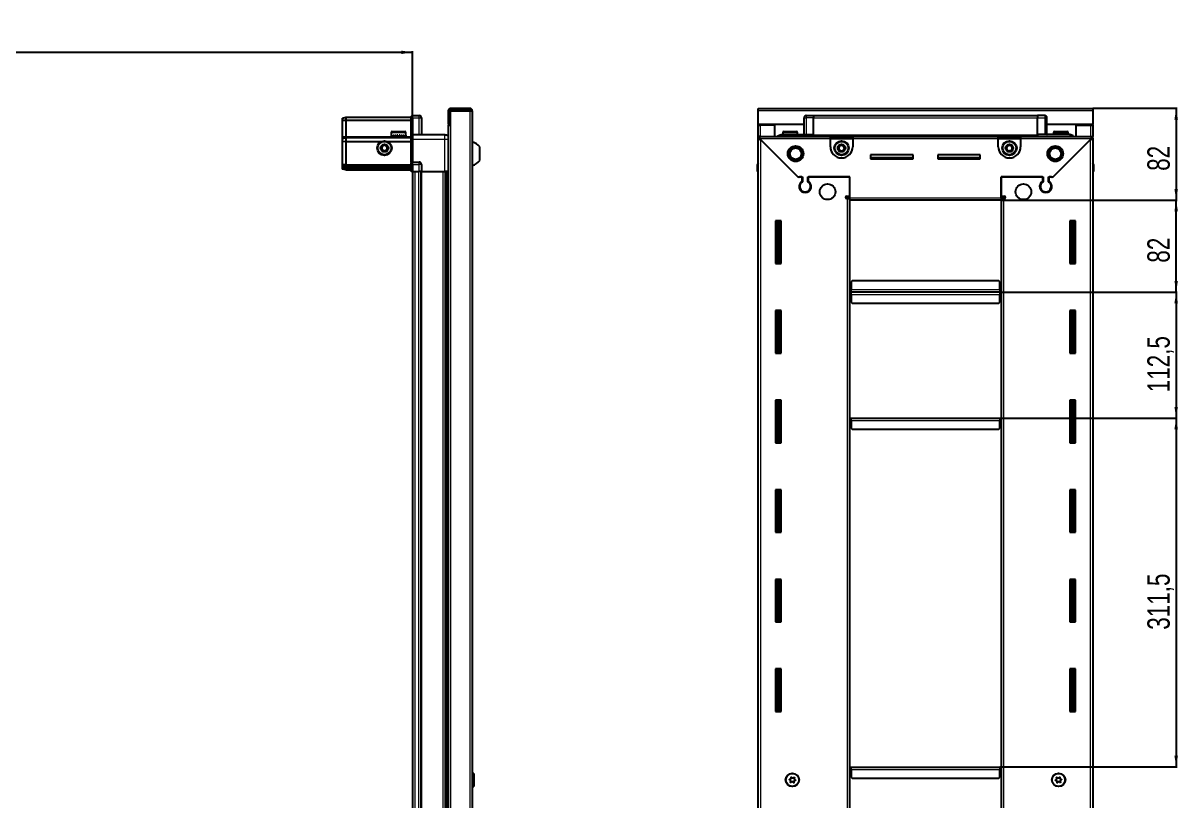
# Model space of a CAD drawing. Header units: millimetres. Extents: x 1770 to 4080, y -520 to 2074.
# Drawn here: x 3048 to 4080, y 1264 to 1958 of the extents above; entities that cross this region are included whole.
import ezdxf

# ---------------------------------------------------------------- set-up
doc = ezdxf.new("R2010")
doc.units = ezdxf.units.MM
doc.layers.add('FORMAT', color=7, linetype='Continuous')
doc.styles.add('SLDTEXTSTYLE0', font='TXT', dxfattribs={"width": 0.75})
doc.dimstyles.new('SLDDIMSTYLE0', dxfattribs={"dimtxt": 20, "dimasz": 10, "dimexe": 0, "dimexo": 0.0625, "dimgap": 5, "dimtad": 2, "dimdec": 1, "dimrnd": 1e-09, "dimzin": 12, "dimdsep": 46, "dimtxsty": 'SLDTEXTSTYLE0', "dimsah": 1, "dimcen": 0.09, "dimadec": 0, "dimazin": 3, "dimtfac": 1, "dimtofl": 0, "dimtmove": 0, "dimatfit": 3, "dimfxl": 0, "dimfrac": 2, "dimtolj": 1, "dimtzin": 12, "dimarcsym": 0})

# ---------------------------------------------------------------- blocks, each defined once
blk = doc.blocks.new('_D_5')
at = {"layer": 'FORMAT'}
for p, q in [((2495.9, 1825.6), (2495.9, 1933.1)), ((2495.9, 1932.1), (3395.9, 1932.1)), ((3395.9, 1825.6), (3395.9, 1933.1))]:
    blk.add_line(p, q, dxfattribs=at)
for points in [[(2495.9, 1932.1), (2505.9, 1930.6), (2505.9, 1933.6)], [(3395.9, 1932.1), (3385.9, 1933.6), (3385.9, 1930.6)]]:
    blk.add_solid(points, dxfattribs=at)
at = {"layer": 'FORMAT', "insert": (2923.8, 1957.9), "char_height": 20, "attachment_point": 1, "style": 'SLDTEXTSTYLE0'}
blk.add_mtext('900', dxfattribs=at)
blk = doc.blocks.new('_D_6')
at = {"layer": 'FORMAT'}
for p, q in [((4003.7, 1882.1), (4079.2, 1882.1)), ((4078.2, 1882.1), (4078.2, 1800.1)), ((3921.7, 1800.1), (4079.2, 1800.1))]:
    blk.add_line(p, q, dxfattribs=at)
for points in [[(4078.2, 1882.1), (4076.6, 1872.1), (4079.7, 1872.1)], [(4078.2, 1800.1), (4079.7, 1810.1), (4076.6, 1810.1)]]:
    blk.add_solid(points, dxfattribs=at)
at = {"layer": 'FORMAT', "insert": (4052.4, 1826.3), "char_height": 20, "attachment_point": 1, "rotation": 90, "style": 'SLDTEXTSTYLE0'}
blk.add_mtext('82', dxfattribs=at)
blk = doc.blocks.new('_D_7')
at = {"layer": 'FORMAT'}
for p, q in [((3921.7, 1800.1), (4079.2, 1800.1)), ((4078.2, 1718.1), (4078.2, 1800.1)), ((3920.7, 1718.1), (4079.2, 1718.1))]:
    blk.add_line(p, q, dxfattribs=at)
for points in [[(4078.2, 1800.1), (4076.6, 1790.1), (4079.7, 1790.1)], [(4078.2, 1718.1), (4079.7, 1728.1), (4076.6, 1728.1)]]:
    blk.add_solid(points, dxfattribs=at)
at = {"layer": 'FORMAT', "insert": (4052.4, 1744.3), "char_height": 20, "attachment_point": 1, "rotation": 90, "style": 'SLDTEXTSTYLE0'}
blk.add_mtext('82', dxfattribs=at)
blk = doc.blocks.new('_D_8')
at = {"layer": 'FORMAT'}
for p, q in [((3920.7, 1718.1), (4079.2, 1718.1)), ((4078.2, 1718.1), (4078.2, 1605.6)), ((3920.7, 1605.6), (4079.2, 1605.6))]:
    blk.add_line(p, q, dxfattribs=at)
for points in [[(4078.2, 1718.1), (4076.6, 1708.1), (4079.7, 1708.1)], [(4078.2, 1605.6), (4079.7, 1615.6), (4076.6, 1615.6)]]:
    blk.add_solid(points, dxfattribs=at)
at = {"layer": 'FORMAT', "insert": (4052.4, 1628.6), "char_height": 20, "attachment_point": 1, "rotation": 90, "style": 'SLDTEXTSTYLE0'}
blk.add_mtext('112,5', dxfattribs=at)
blk = doc.blocks.new('_D_9')
at = {"layer": 'FORMAT'}
for p, q in [((3920.7, 1605.6), (4079.2, 1605.6)), ((4078.2, 1605.6), (4078.2, 1294.1)), ((3920.7, 1294.1), (4079.2, 1294.1))]:
    blk.add_line(p, q, dxfattribs=at)
for points in [[(4078.2, 1605.6), (4076.6, 1595.6), (4079.7, 1595.6)], [(4078.2, 1294.1), (4079.7, 1304.1), (4076.6, 1304.1)]]:
    blk.add_solid(points, dxfattribs=at)
at = {"layer": 'FORMAT', "insert": (4052.4, 1416.6), "char_height": 20, "attachment_point": 1, "rotation": 90, "style": 'SLDTEXTSTYLE0'}
blk.add_mtext('311,5', dxfattribs=at)

msp = doc.modelspace()

# ---------------------------------------------------------------- linework, layer by layer
at = {"color": 7, "linetype": 'Continuous', "lineweight": 25}
for p, q in [((3427.77, 1879.99), (3427.77, 1867.59)), ((3429.27, 1879.99), (3429.27, 1867.59)), ((3429.77, 1867.09), (3429.77, 1879.99)), ((3429.77, 1879.99), (3447.17, 1879.99)), ((3447.17, 1882.09), (3429.87, 1882.09)), ((3447.17, 1880.59), (3429.87, 1880.59)), ((3447.17, 1880.59), (3447.17, 1882.09)), ((3447.17, 1879.99), (3449.27, 1879.99)), ((3449.27, 1879.99), (3449.27, 685.19)), ((3704.67, 1879.99), (3704.67, 1882.09)), ((3704.67, 1882.09), (4003.67, 1882.09)), ((3704.67, 1867.59), (3704.67, 1879.99)), ((4003.67, 1882.09), (4003.67, 1879.99)), ((4003.67, 1879.99), (4003.67, 1867.59)), ((3333.27, 1873.29), (3336.27, 1874.09)), ((3333.27, 1871.44), (3333.27, 1873.29)), ((3333.27, 1871.44), (3336.27, 1871.59)), ((3333.27, 1857.09), (3333.27, 1871.44)), ((3336.27, 1874.09), (3336.27, 1871.59)), ((3336.27, 1874.09), (3394.57, 1874.09)), ((3336.27, 1871.59), (3336.27, 1857.09)), ((3336.27, 1871.59), (3394.57, 1871.59)), ((3395.44, 1875.59), (3394.57, 1875.09)), ((3395.44, 1875.59), (3394.57, 1875.09)), ((3394.57, 1875.09), (3394.57, 1873.59)), ((3394.57, 1858.79), (3394.57, 1873.59)), ((3395.77, 1875.59), (3395.44, 1875.59)), ((3395.77, 1875.59), (3395.44, 1875.59)), ((3395.77, 1873.59), (3395.77, 1875.59)), ((3395.77, 1875.59), (3395.77, 1875.59)), ((3395.77, 1875.59), (3401.77, 1875.59)), ((3395.77, 1873.59), (3395.77, 1858.79)), ((3403.77, 1873.59), (3403.77, 1858.59)), ((3745.67, 1858.59), (3745.67, 1873.59)), ((3746.35, 1875.09), (3746.35, 1875.09)), ((3747.67, 1875.59), (3754.17, 1875.59)), ((3747.67, 1875.59), (3754.17, 1875.59)), ((3754.17, 1875.59), (3754.17, 1875.59)), ((3754.17, 1875.59), (3754.17, 1875.59)), ((3754.17, 1875.59), (3754.17, 1873.59)), ((3954.17, 1875.44), (3754.17, 1875.44)), ((3754.17, 1858.59), (3754.17, 1873.59)), ((3954.17, 1875.59), (3954.17, 1875.59)), ((3960.67, 1875.59), (3954.17, 1875.59)), ((3960.67, 1875.59), (3954.17, 1875.59)), ((3954.17, 1875.59), (3954.17, 1873.59)), ((3954.17, 1858.59), (3954.17, 1873.59)), ((3962.67, 1873.59), (3962.67, 1873.59)), ((3962.67, 1858.59), (3962.67, 1873.59)), ((3376.77, 1860.49), (3376.77, 1857.59)), ((3376.77, 1857.59), (3376.81, 1857.59)), ((3376.93, 1858.09), (3376.81, 1858.09)), ((3376.81, 1858.09), (3376.81, 1857.59)), ((3376.81, 1857.59), (3376.93, 1857.59)), ((3376.93, 1858.09), (3376.93, 1857.59)), ((3376.93, 1857.59), (3377.34, 1857.59)), ((3377.68, 1858.09), (3377.34, 1858.09)), ((3377.34, 1858.09), (3377.34, 1857.59)), ((3377.34, 1857.59), (3377.68, 1857.59)), ((3377.57, 1861.29), (3388.97, 1861.29)), ((3377.68, 1858.09), (3377.68, 1857.59)), ((3377.68, 1857.59), (3378.45, 1857.59)), ((3378.97, 1858.09), (3378.45, 1858.09)), ((3378.45, 1858.09), (3378.45, 1857.59)), ((3378.45, 1857.59), (3378.97, 1857.59)), ((3378.87, 1857.59), (3378.87, 1857.49)), ((3378.87, 1857.49), (3387.67, 1857.49)), ((3378.97, 1858.09), (3378.97, 1857.59)), ((3378.97, 1857.59), (3380.03, 1857.59)), ((3380.69, 1858.09), (3380.03, 1858.09)), ((3380.03, 1858.09), (3380.03, 1857.59)), ((3380.03, 1857.59), (3380.69, 1857.59)), ((3380.69, 1858.09), (3380.69, 1857.59)), ((3380.69, 1857.59), (3381.93, 1857.59)), ((3382.66, 1858.09), (3381.93, 1858.09)), ((3381.93, 1858.09), (3381.93, 1857.59)), ((3381.93, 1857.59), (3382.36, 1857.59)), ((3382.36, 1858.09), (3382.36, 1857.59)), ((3382.66, 1858.09), (3382.66, 1857.59)), ((3382.66, 1857.59), (3383.96, 1857.59)), ((3384.69, 1858.09), (3383.96, 1858.09)), ((3383.96, 1858.09), (3383.96, 1857.59)), ((3384.23, 1858.09), (3384.23, 1857.59)), ((3384.23, 1857.59), (3384.69, 1857.59)), ((3384.69, 1858.09), (3384.69, 1857.59)), ((3384.69, 1857.59), (3385.93, 1857.59)), ((3386.58, 1858.09), (3385.93, 1858.09)), ((3385.93, 1858.09), (3385.93, 1857.59)), ((3385.93, 1857.59), (3386.58, 1857.59)), ((3386.58, 1858.09), (3386.58, 1857.59)), ((3386.58, 1857.59), (3387.63, 1857.59)), ((3388.15, 1858.09), (3387.63, 1858.09)), ((3387.63, 1858.09), (3387.63, 1857.59)), ((3387.63, 1857.59), (3388.15, 1857.59)), ((3387.67, 1857.49), (3387.67, 1857.59)), ((3388.15, 1858.09), (3388.15, 1857.59)), ((3388.15, 1857.59), (3388.91, 1857.59)), ((3389.24, 1858.09), (3388.91, 1858.09)), ((3388.91, 1858.09), (3388.91, 1857.59)), ((3388.91, 1857.59), (3389.24, 1857.59)), ((3389.24, 1858.09), (3389.24, 1857.59)), ((3389.24, 1857.59), (3389.63, 1857.59)), ((3389.74, 1858.09), (3389.63, 1858.09)), ((3389.63, 1858.09), (3389.63, 1857.59)), ((3389.63, 1857.59), (3389.74, 1857.59)), ((3389.74, 1858.09), (3389.74, 1857.59)), ((3389.74, 1857.59), (3389.77, 1857.59)), ((3389.77, 1857.59), (3389.77, 1860.49)), ((3394.57, 1858.59), (3394.57, 1858.79)), ((3395.77, 1858.59), (3394.57, 1858.59)), ((3394.57, 1854.59), (3394.57, 1858.59)), ((3395.77, 1858.79), (3395.77, 1858.59)), ((3395.77, 1858.59), (3395.77, 1854.59)), ((3395.77, 1858.59), (3424.77, 1858.59)), ((3427.67, 1867.09), (3427.67, 698.09)), ((3427.67, 1867.09), (3429.77, 1867.09)), ((3427.77, 1867.59), (3429.27, 1867.59)), ((3745.67, 1867.59), (3704.67, 1867.59)), ((3704.67, 1867.09), (3704.67, 1867.59)), ((3704.67, 1867.09), (3706.77, 1867.09)), ((3704.67, 1856.84), (3704.67, 1867.09)), ((3706.17, 1867.09), (3706.17, 1867.59)), ((3719.67, 1867.09), (3706.77, 1867.09)), ((3719.67, 1856.84), (3719.67, 1867.09)), ((3725.17, 1858.59), (3754.17, 1858.59)), ((3726.67, 1860.49), (3726.67, 1858.59)), ((3727.47, 1861.29), (3738.87, 1861.29)), ((3739.67, 1858.59), (3739.67, 1860.49)), ((3754.1, 1856.84), (3754.17, 1858.56)), ((3754.17, 1858.59), (3754.17, 1858.09)), ((3754.17, 1857.44), (3954.17, 1857.44)), ((3954.17, 1858.59), (3954.17, 1858.09)), ((3983.17, 1858.59), (3954.17, 1858.59)), ((3954.17, 1858.56), (3954.25, 1856.84)), ((4003.67, 1867.59), (3962.67, 1867.59)), ((3968.67, 1860.49), (3968.67, 1858.59)), ((3969.47, 1861.29), (3980.87, 1861.29)), ((3981.67, 1858.59), (3981.67, 1860.49)), ((3988.67, 1867.09), (4001.57, 1867.09)), ((3988.67, 1856.84), (3988.67, 1867.09)), ((4001.57, 1867.09), (4003.67, 1867.09)), ((4002.17, 1867.09), (4002.17, 1867.59)), ((4003.67, 1867.09), (4003.67, 1867.59)), ((4003.67, 1867.09), (4003.67, 1856.84)), ((3333.27, 1855.29), (3333.27, 1857.09)), ((3333.27, 1855.29), (3336.27, 1856.09)), ((3333.27, 1852.26), (3333.27, 1855.29)), ((3336.27, 1852.59), (3333.27, 1852.26)), ((3333.27, 1832.09), (3333.27, 1852.26)), ((3336.27, 1857.09), (3336.27, 1856.09)), ((3336.27, 1856.09), (3336.27, 1852.59)), ((3336.27, 1856.09), (3394.57, 1856.09)), ((3336.27, 1852.59), (3336.27, 1832.09)), ((3336.27, 1852.59), (3368.27, 1852.59)), ((3373.27, 1852.59), (3394.57, 1852.59)), ((3379.27, 1857.09), (3379.96, 1856.61)), ((3379.27, 1857.09), (3387.27, 1857.09)), ((3379.96, 1856.61), (3379.27, 1856.13)), ((3379.27, 1856.13), (3379.27, 1856.09)), ((3379.27, 1856.13), (3387.27, 1856.13)), ((3379.96, 1856.61), (3386.58, 1856.61)), ((3386.58, 1856.61), (3387.27, 1857.09)), ((3387.27, 1856.13), (3386.58, 1856.61)), ((3387.27, 1856.09), (3387.27, 1856.13)), ((3394.57, 1834.29), (3394.57, 1854.59)), ((3395.77, 1854.59), (3395.77, 1834.29)), ((3455.87, 1835.59), (3455.87, 1847.59)), ((3704.67, 1855.34), (3704.67, 1856.84)), ((3704.67, 1856.84), (3705.67, 1856.84)), ((3704.67, 1854.84), (3704.67, 1855.34)), ((3704.67, 1855.34), (3705.67, 1855.34)), ((3704.67, 710.34), (3704.67, 1854.84)), ((3706.17, 1854.84), (3704.67, 1854.84)), ((3705.67, 1856.84), (3769.17, 1856.84)), ((3705.67, 1855.34), (3705.67, 1856.84)), ((3706.27, 1854.74), (3740.17, 1820.84)), ((3740.87, 1820.14), (3706.77, 1854.24)), ((3769.17, 1854.74), (3769.17, 1856.84)), ((3769.17, 1856.84), (3789.17, 1856.84)), ((3769.17, 1855.34), (3789.17, 1855.34)), ((3769.17, 1847.84), (3769.17, 1854.74)), ((3789.17, 1856.84), (3919.17, 1856.84)), ((3789.17, 1856.84), (3789.17, 1854.74)), ((3789.17, 1854.74), (3789.17, 1847.84)), ((3919.17, 1854.74), (3919.17, 1856.84)), ((3919.17, 1856.84), (3939.17, 1856.84)), ((3919.17, 1855.34), (3939.17, 1855.34)), ((3919.17, 1847.84), (3919.17, 1854.74)), ((3939.17, 1856.84), (4002.67, 1856.84)), ((3939.17, 1856.84), (3939.17, 1854.74)), ((3939.17, 1854.74), (3939.17, 1847.84)), ((4001.57, 1854.24), (3967.47, 1820.14)), ((3968.17, 1820.84), (4002.07, 1854.74)), ((4002.17, 1854.84), (4003.67, 1854.84)), ((4002.67, 1855.34), (4002.67, 1856.84)), ((4002.67, 1856.84), (4003.67, 1856.84)), ((4002.67, 1855.34), (4003.67, 1855.34)), ((4003.67, 1855.34), (4003.67, 1856.84)), ((4003.67, 1855.34), (4003.67, 1854.84)), ((4003.67, 1854.84), (4003.67, 710.34)), ((3843.17, 1840.59), (3805.17, 1840.59)), ((3805.17, 1840.59), (3805.17, 1837.09)), ((3843.17, 1837.84), (3805.17, 1837.84)), ((3805.17, 1837.09), (3843.17, 1837.09)), ((3843.17, 1837.09), (3843.17, 1840.59)), ((3903.17, 1840.59), (3865.17, 1840.59)), ((3865.17, 1840.59), (3865.17, 1837.09)), ((3903.17, 1837.84), (3865.17, 1837.84)), ((3865.17, 1837.09), (3903.17, 1837.09)), ((3903.17, 1837.09), (3903.17, 1840.59)), ((3333.27, 1830.29), (3333.27, 1832.09)), ((3336.27, 1831.09), (3333.27, 1830.29)), ((3333.27, 1829.55), (3333.27, 1830.29)), ((3336.27, 1830.09), (3333.27, 1829.55)), ((3333.27, 1829.05), (3333.27, 1829.55)), ((3333.27, 1827.9), (3333.27, 1829.05)), ((3336.27, 1828.59), (3333.27, 1829.05)), ((3336.27, 1827.09), (3333.27, 1827.9)), ((3336.27, 1832.09), (3336.27, 1831.09)), ((3336.27, 1831.09), (3336.27, 1830.09)), ((3336.27, 1831.09), (3394.57, 1831.09)), ((3336.27, 1830.09), (3394.57, 1830.09)), ((3336.27, 1830.09), (3336.27, 1828.59)), ((3336.27, 1828.59), (3336.27, 1827.09)), ((3336.27, 1828.59), (3394.57, 1828.59)), ((3336.27, 1827.09), (3394.57, 1827.09)), ((3394.57, 1834.09), (3394.57, 1834.29)), ((3395.77, 1834.09), (3394.57, 1834.09)), ((3394.57, 1834.09), (3394.57, 1833.42)), ((3394.57, 1825.59), (3394.57, 1833.42)), ((3395.44, 1832.09), (3395.44, 1825.59)), ((3395.77, 1834.29), (3395.77, 1834.09)), ((3395.77, 1832.09), (3395.77, 1834.09)), ((3395.77, 1832.09), (3395.77, 1834.09)), ((3395.77, 1834.09), (3401.77, 1834.09)), ((3395.77, 1832.09), (3395.77, 1825.59)), ((3403.77, 1832.09), (3403.77, 1825.59)), ((3704.17, 1832.09), (3704.17, 1825.59)), ((3704.17, 1825.59), (3704.17, 1832.09)), ((4003.67, 1833.42), (4003.67, 1833.42)), ((4004.17, 1832.09), (4004.17, 1825.59)), ((4004.17, 1825.59), (4004.17, 1832.09)), ((3395.44, 1825.59), (3394.57, 1825.59)), ((3395.77, 1825.59), (3395.44, 1825.59)), ((3395.77, 1825.59), (3401.77, 1825.59)), ((3395.92, 1825.59), (3395.92, 739.59)), ((3403.77, 1825.59), (3401.77, 1825.59)), ((3403.12, 1825.59), (3403.12, 739.59)), ((3403.77, 1825.59), (3424.77, 1825.59)), ((3425.79, 739.59), (3425.79, 1825.59)), ((3425.83, 739.59), (3425.83, 1825.59)), ((3427.62, 1825.59), (3427.62, 739.59)), ((3704.17, 1825.59), (3704.17, 1825.59)), ((3704.67, 1825.59), (3704.17, 1825.59)), ((3704.32, 1825.59), (3704.32, 739.59)), ((3740.17, 1820.84), (3744.37, 1820.84)), ((3741.57, 1820.84), (3740.87, 1820.14)), ((3743.67, 1820.84), (3741.57, 1820.84)), ((3743.67, 1820.84), (3743.67, 1816.95)), ((3744.37, 1820.84), (3744.37, 1816.56)), ((3748.97, 1820.84), (3786.67, 1820.84)), ((3748.97, 1816.56), (3748.97, 1820.84)), ((3749.67, 1816.95), (3749.67, 1820.84)), ((3786.67, 1820.84), (3749.67, 1820.84)), ((3786.67, 1803.59), (3786.67, 1820.84)), ((3786.67, 1802.19), (3786.67, 1820.84)), ((3921.67, 1820.84), (3921.67, 1803.59)), ((3958.67, 1820.84), (3921.67, 1820.84)), ((3921.67, 1820.84), (3959.37, 1820.84)), ((3921.67, 1802.19), (3921.67, 1820.84)), ((3958.67, 1820.84), (3958.67, 1816.95)), ((3959.37, 1820.84), (3959.37, 1816.56)), ((3963.97, 1820.84), (3968.17, 1820.84)), ((3963.97, 1816.56), (3963.97, 1820.84)), ((3966.77, 1820.84), (3964.67, 1820.84)), ((3964.67, 1816.95), (3964.67, 1820.84)), ((3967.47, 1820.14), (3966.77, 1820.84)), ((4003.67, 1825.59), (4004.17, 1825.59)), ((4004.02, 739.59), (4004.02, 1825.59)), ((4004.17, 1825.59), (4004.17, 1825.59)), ((4004.17, 1825.59), (4004.17, 1825.59)), ((3744.67, 1807.98), (3744.67, 1807.22)), ((3963.67, 1807.98), (3963.67, 1807.22)), ((3783.82, 1803.59), (3786.67, 1803.59)), ((3784.57, 1801.59), (3783.82, 1801.59)), ((3784.57, 1801.59), (3786.67, 1801.59)), ((3786.67, 1802.59), (3784.67, 1802.59)), ((3784.67, 1802.59), (3784.67, 1801.59)), ((3786.67, 1800.09), (3786.67, 1802.19)), ((3786.67, 765.09), (3786.67, 1800.09)), ((3921.67, 1800.09), (3786.67, 1800.09)), ((3921.67, 1803.59), (3924.52, 1803.59)), ((3923.67, 1802.59), (3921.67, 1802.59)), ((3921.67, 1802.19), (3921.67, 1800.09)), ((3921.67, 1801.59), (3923.77, 1801.59)), ((3921.67, 1800.09), (3921.67, 765.09)), ((3923.67, 1801.59), (3923.67, 1802.59)), ((3924.52, 1801.59), (3923.77, 1801.59)), ((3725.17, 1781.59), (3720.17, 1781.59)), ((3720.17, 1781.59), (3720.17, 1743.59)), ((3722.32, 1743.59), (3722.32, 1781.59)), ((3724.11, 1743.59), (3724.11, 1781.59)), ((3724.15, 1743.59), (3724.15, 1781.59)), ((3725.17, 1743.59), (3725.17, 1781.59)), ((3983.17, 1781.59), (3983.17, 1743.59)), ((3988.17, 1781.59), (3983.17, 1781.59)), ((3984.19, 1781.59), (3984.19, 1743.59)), ((3984.23, 1781.59), (3984.23, 1743.59)), ((3986.02, 1781.59), (3986.02, 1743.59)), ((3988.17, 1743.59), (3988.17, 1781.59)), ((3720.17, 1743.59), (3725.17, 1743.59)), ((3983.17, 1743.59), (3988.17, 1743.59)), ((3788.67, 1728.09), (3787.67, 1727.09)), ((3787.67, 1727.09), (3787.67, 1720.19)), ((3919.67, 1728.09), (3788.67, 1728.09)), ((3920.67, 1727.09), (3919.67, 1728.09)), ((3920.67, 1720.19), (3920.67, 1727.09)), ((3787.42, 1718.09), (3786.67, 1718.09)), ((3787.67, 1720.94), (3787.42, 1720.94)), ((3787.42, 1720.94), (3787.42, 1718.09)), ((3787.42, 1718.09), (3787.42, 1715.24)), ((3787.42, 1715.24), (3787.67, 1715.24)), ((3787.67, 1718.09), (3787.67, 1720.19)), ((3787.67, 1715.99), (3787.67, 1718.09)), ((3920.67, 1718.09), (3787.67, 1718.09)), ((3787.67, 1715.99), (3787.67, 1709.09)), ((3920.92, 1720.94), (3920.67, 1720.94)), ((3920.67, 1720.19), (3920.67, 1718.09)), ((3920.67, 1718.09), (3920.67, 1715.99)), ((3920.67, 1709.09), (3920.67, 1715.99)), ((3920.67, 1715.24), (3920.92, 1715.24)), ((3920.92, 1718.09), (3920.92, 1720.94)), ((3920.92, 1715.24), (3920.92, 1718.09)), ((3921.67, 1718.09), (3920.92, 1718.09)), ((3787.67, 1709.09), (3788.67, 1708.09)), ((3788.67, 1708.09), (3919.67, 1708.09)), ((3919.67, 1708.09), (3920.67, 1709.09)), ((3725.17, 1701.59), (3720.17, 1701.59)), ((3720.17, 1701.59), (3720.17, 1663.59)), ((3722.32, 1663.59), (3722.32, 1701.59)), ((3724.11, 1663.59), (3724.11, 1701.59)), ((3724.15, 1663.59), (3724.15, 1701.59)), ((3725.17, 1663.59), (3725.17, 1701.59)), ((3983.17, 1701.59), (3983.17, 1663.59)), ((3988.17, 1701.59), (3983.17, 1701.59)), ((3984.19, 1701.59), (3984.19, 1663.59)), ((3984.23, 1701.59), (3984.23, 1663.59)), ((3986.02, 1701.59), (3986.02, 1663.59)), ((3988.17, 1663.59), (3988.17, 1701.59)), ((3720.17, 1663.59), (3725.17, 1663.59)), ((3983.17, 1663.59), (3988.17, 1663.59)), ((3725.17, 1621.59), (3720.17, 1621.59)), ((3720.17, 1621.59), (3720.17, 1583.59)), ((3722.32, 1583.59), (3722.32, 1621.59)), ((3724.11, 1583.59), (3724.11, 1621.59)), ((3724.15, 1583.59), (3724.15, 1621.59)), ((3725.17, 1583.59), (3725.17, 1621.59)), ((3983.17, 1621.59), (3983.17, 1583.59)), ((3988.17, 1621.59), (3983.17, 1621.59)), ((3984.19, 1621.59), (3984.19, 1583.59)), ((3984.23, 1621.59), (3984.23, 1583.59)), ((3986.02, 1621.59), (3986.02, 1583.59)), ((3988.17, 1583.59), (3988.17, 1621.59)), ((3786.67, 1605.59), (3787.42, 1605.59)), ((3787.42, 1605.59), (3787.42, 1602.74)), ((3787.42, 1602.74), (3787.67, 1602.74)), ((3787.67, 1603.49), (3787.67, 1605.59)), ((3787.67, 1605.59), (3920.67, 1605.59)), ((3787.67, 1603.49), (3787.67, 1596.59)), ((3920.67, 1605.59), (3920.67, 1603.49)), ((3920.67, 1596.59), (3920.67, 1603.49)), ((3920.67, 1602.74), (3920.92, 1602.74)), ((3920.92, 1602.74), (3920.92, 1605.59)), ((3920.92, 1605.59), (3921.67, 1605.59)), ((3787.67, 1596.59), (3788.67, 1595.59)), ((3788.67, 1595.59), (3919.67, 1595.59)), ((3919.67, 1595.59), (3920.67, 1596.59)), ((3720.17, 1583.59), (3725.17, 1583.59)), ((3983.17, 1583.59), (3988.17, 1583.59)), ((3725.17, 1541.59), (3720.17, 1541.59)), ((3720.17, 1541.59), (3720.17, 1503.59)), ((3722.32, 1503.59), (3722.32, 1541.59)), ((3724.11, 1503.59), (3724.11, 1541.59)), ((3724.15, 1503.59), (3724.15, 1541.59)), ((3725.17, 1503.59), (3725.17, 1541.59)), ((3983.17, 1541.59), (3983.17, 1503.59)), ((3988.17, 1541.59), (3983.17, 1541.59)), ((3984.19, 1541.59), (3984.19, 1503.59)), ((3984.23, 1541.59), (3984.23, 1503.59)), ((3986.02, 1541.59), (3986.02, 1503.59)), ((3988.17, 1503.59), (3988.17, 1541.59)), ((3720.17, 1503.59), (3725.17, 1503.59)), ((3983.17, 1503.59), (3988.17, 1503.59)), ((3725.17, 1461.59), (3720.17, 1461.59)), ((3720.17, 1461.59), (3720.17, 1423.59)), ((3722.32, 1423.59), (3722.32, 1461.59)), ((3724.11, 1423.59), (3724.11, 1461.59)), ((3724.15, 1423.59), (3724.15, 1461.59)), ((3725.17, 1423.59), (3725.17, 1461.59)), ((3983.17, 1461.59), (3983.17, 1423.59)), ((3988.17, 1461.59), (3983.17, 1461.59)), ((3984.19, 1461.59), (3984.19, 1423.59)), ((3984.23, 1461.59), (3984.23, 1423.59)), ((3986.02, 1461.59), (3986.02, 1423.59)), ((3988.17, 1423.59), (3988.17, 1461.59)), ((3720.17, 1423.59), (3725.17, 1423.59)), ((3983.17, 1423.59), (3988.17, 1423.59)), ((3725.17, 1381.59), (3720.17, 1381.59)), ((3720.17, 1381.59), (3720.17, 1343.59)), ((3722.32, 1343.59), (3722.32, 1381.59)), ((3724.11, 1343.59), (3724.11, 1381.59)), ((3724.15, 1343.59), (3724.15, 1381.59)), ((3725.17, 1343.59), (3725.17, 1381.59)), ((3983.17, 1381.59), (3983.17, 1343.59)), ((3988.17, 1381.59), (3983.17, 1381.59)), ((3984.19, 1381.59), (3984.19, 1343.59)), ((3984.23, 1381.59), (3984.23, 1343.59)), ((3986.02, 1381.59), (3986.02, 1343.59)), ((3988.17, 1343.59), (3988.17, 1381.59)), ((3720.17, 1343.59), (3725.17, 1343.59)), ((3983.17, 1343.59), (3988.17, 1343.59)), ((3786.67, 1294.09), (3787.42, 1294.09)), ((3787.42, 1294.09), (3787.42, 1291.24)), ((3787.42, 1291.24), (3787.67, 1291.24)), ((3787.67, 1291.99), (3787.67, 1294.09)), ((3787.67, 1294.09), (3920.67, 1294.09)), ((3787.67, 1291.99), (3787.67, 1285.09)), ((3920.67, 1294.09), (3920.67, 1291.99)), ((3920.67, 1285.09), (3920.67, 1291.99)), ((3920.67, 1291.24), (3920.92, 1291.24)), ((3920.92, 1291.24), (3920.92, 1294.09)), ((3920.92, 1294.09), (3921.67, 1294.09)), ((3450.25, 1288.38), (3449.27, 1287.39)), ((3450.77, 1288.38), (3450.25, 1288.38)), ((3450.25, 1288.38), (3450.25, 1276.81)), ((3450.77, 1288.38), (3450.77, 1276.81)), ((3787.67, 1285.09), (3788.67, 1284.09)), ((3788.67, 1284.09), (3919.67, 1284.09)), ((3919.67, 1284.09), (3920.67, 1285.09)), ((3449.27, 1277.79), (3450.25, 1276.81)), ((3450.25, 1276.81), (3450.77, 1276.81))]:
    msp.add_line(p, q, dxfattribs=at)
at = {"color": 8, "linetype": 'Continuous', "lineweight": 18}
for p, q in [((3429.27, 1879.99), (3427.77, 1879.99)), ((3429.87, 1880.59), (3429.87, 1882.09)), ((3447.17, 1879.99), (3447.17, 685.19)), ((4003.67, 1879.99), (3704.67, 1879.99)), ((3395.77, 1873.59), (3394.57, 1873.59)), ((3395.77, 1873.59), (3401.77, 1873.59)), ((3401.77, 1873.59), (3401.77, 1875.59)), ((3401.77, 1858.59), (3401.77, 1873.59)), ((3401.77, 1873.59), (3403.77, 1873.59)), ((3745.67, 1873.59), (3747.67, 1873.59)), ((3747.67, 1875.59), (3747.67, 1873.59)), ((3747.67, 1873.59), (3747.67, 1858.59)), ((3754.17, 1873.59), (3747.67, 1873.59)), ((3954.17, 1873.44), (3754.17, 1873.44)), ((3954.17, 1873.59), (3960.67, 1873.59)), ((3960.67, 1875.59), (3960.67, 1873.59)), ((3962.67, 1873.59), (3960.67, 1873.59)), ((3960.67, 1873.59), (3960.67, 1858.59)), ((3376.77, 1860.49), (3389.77, 1860.49)), ((3394.57, 1858.79), (3395.77, 1858.79)), ((3429.77, 1867.09), (3429.77, 698.09)), ((3706.77, 1867.09), (3706.77, 1867.59)), ((3706.77, 1856.84), (3706.77, 1867.09)), ((3726.67, 1860.49), (3739.67, 1860.49)), ((3954.17, 1858.09), (3754.17, 1858.09)), ((3968.67, 1860.49), (3981.67, 1860.49)), ((4001.57, 1867.59), (4001.57, 1867.09)), ((4001.57, 1867.09), (4001.57, 1856.84)), ((3333.27, 1857.09), (3336.27, 1857.09)), ((3336.27, 1857.09), (3379.27, 1857.09)), ((3387.27, 1857.09), (3394.57, 1857.09)), ((3395.77, 1854.59), (3394.57, 1854.59)), ((3395.77, 1854.59), (3424.77, 1854.59)), ((3424.77, 1825.59), (3424.77, 1854.59)), ((3769.17, 1854.74), (3706.27, 1854.74)), ((3706.77, 1854.24), (3706.77, 710.94)), ((3954.17, 1856.86), (3754.17, 1856.86)), ((3769.17, 1854.74), (3789.17, 1854.74)), ((3919.17, 1854.74), (3789.17, 1854.74)), ((3919.17, 1854.74), (3939.17, 1854.74)), ((4002.07, 1854.74), (3939.17, 1854.74)), ((4001.57, 710.94), (4001.57, 1854.24)), ((3336.27, 1832.09), (3333.27, 1832.09)), ((3336.27, 1832.09), (3394.57, 1832.09)), ((3394.57, 1834.29), (3395.77, 1834.29)), ((3395.77, 1832.09), (3395.44, 1832.09)), ((3395.77, 1832.09), (3401.77, 1832.09)), ((3401.77, 1832.09), (3401.77, 1834.09)), ((3401.77, 1825.59), (3401.77, 1832.09)), ((3403.77, 1832.09), (3401.77, 1832.09)), ((3704.67, 1832.09), (3704.17, 1832.09)), ((4003.67, 1832.09), (4004.17, 1832.09)), ((3397.92, 1825.59), (3397.92, 739.59)), ((3401.12, 1825.59), (3401.12, 739.59)), ((3403.77, 1825.59), (3403.77, 739.59)), ((3423.17, 739.59), (3423.17, 1825.59)), ((3424.59, 1825.59), (3424.59, 739.59)), ((3427.03, 739.59), (3427.03, 1825.59)), ((3784.57, 763.59), (3784.57, 1801.59)), ((3786.67, 1802.19), (3921.67, 1802.19)), ((3923.77, 1801.59), (3923.77, 763.59)), ((3721.67, 1781.59), (3721.67, 1743.59)), ((3722.91, 1781.59), (3722.91, 1743.59)), ((3985.44, 1743.59), (3985.44, 1781.59)), ((3986.67, 1743.59), (3986.67, 1781.59)), ((3920.67, 1720.19), (3787.67, 1720.19)), ((3787.67, 1715.99), (3920.67, 1715.99)), ((3721.67, 1701.59), (3721.67, 1663.59)), ((3722.91, 1701.59), (3722.91, 1663.59)), ((3985.44, 1663.59), (3985.44, 1701.59)), ((3986.67, 1663.59), (3986.67, 1701.59)), ((3721.67, 1621.59), (3721.67, 1583.59)), ((3722.91, 1621.59), (3722.91, 1583.59)), ((3985.44, 1583.59), (3985.44, 1621.59)), ((3986.67, 1583.59), (3986.67, 1621.59)), ((3787.67, 1603.49), (3920.67, 1603.49)), ((3721.67, 1541.59), (3721.67, 1503.59)), ((3722.91, 1541.59), (3722.91, 1503.59)), ((3985.44, 1503.59), (3985.44, 1541.59)), ((3986.67, 1503.59), (3986.67, 1541.59)), ((3721.67, 1461.59), (3721.67, 1423.59)), ((3722.91, 1461.59), (3722.91, 1423.59)), ((3985.44, 1423.59), (3985.44, 1461.59)), ((3986.67, 1423.59), (3986.67, 1461.59)), ((3721.67, 1381.59), (3721.67, 1343.59)), ((3722.91, 1381.59), (3722.91, 1343.59)), ((3985.44, 1343.59), (3985.44, 1381.59)), ((3986.67, 1343.59), (3986.67, 1381.59)), ((3787.67, 1291.99), (3920.67, 1291.99))]:
    msp.add_line(p, q, dxfattribs=at)
at = {"color": 7, "linetype": 'Continuous', "lineweight": 25}
for centre, radius in [((3370.77, 1846.59), 6.5), ((3370.77, 1846.59), 3.46), ((3738.17, 1841.59), 7), ((3738.17, 1841.59), 6.03), ((3779.17, 1846.59), 6.5), ((3779.17, 1846.59), 3.46), ((3929.17, 1846.59), 6.5), ((3929.17, 1846.59), 3.46), ((3970.17, 1841.59), 7), ((3970.17, 1841.59), 6.03), ((3738.17, 1841.59), 5.1), ((3970.17, 1841.59), 5.1), ((3766.67, 1807.59), 7), ((3941.67, 1807.59), 7), ((3735.17, 1282.59), 6), ((3735.32, 1282.59), 5.79), ((3735.32, 1282.59), 1.85), ((3973.17, 1282.59), 6), ((3973.02, 1282.59), 5.79), ((3973.02, 1282.59), 1.85)]:
    msp.add_circle(centre, radius, dxfattribs=at)
at = {"color": 8, "linetype": 'Continuous', "lineweight": 18}
for centre in [(3370.77, 1846.59), (3779.17, 1846.59), (3929.17, 1846.59)]:
    msp.add_circle(centre, 5.7, dxfattribs=at)
at = {"color": 7, "linetype": 'Continuous', "lineweight": 25}
for centre, radius, start, end in [((3429.87, 1879.99), 2.1, 90, 180), ((3429.87, 1879.99), 0.6, 90, 180), ((3447.17, 1879.99), 2.1, 0, 90), ((3447.17, 1879.99), 0.6, 0, 90), ((3401.77, 1873.59), 2, 360, 90), ((3747.67, 1873.59), 2, 90, 180), ((3747.67, 1873.59), 2, 123.94202, 131.40962), ((3747.67, 1873.59), 2, 90, 108.58003), ((3960.67, 1873.59), 2, 0, 90), ((3377.57, 1860.49), 0.8, 90, 180), ((3378.87, 1857.09), 0.4, 0, 90), ((3387.67, 1857.09), 0.4, 90, 180), ((3388.97, 1860.49), 0.8, 0, 90), ((3727.47, 1860.49), 0.8, 90, 180), ((3738.87, 1860.49), 0.8, 0, 90), ((3745.47, 1858.79), 0.2, 270, 0), ((3962.87, 1858.79), 0.2, 180, 270), ((3969.47, 1860.49), 0.8, 90, 180), ((3980.87, 1860.49), 0.8, 0, 90), ((3370.77, 1846.59), 2.5, 120.74103, 180.74103), ((3370.77, 1846.59), 2.5, 60.74103, 120.74103), ((3370.77, 1846.59), 2.5, 0.74103, 60.74103), ((3446.25, 1840.57), 11.91, 36.1266, 75.29965), ((3779.17, 1847.84), 10, 180, 270), ((3779.17, 1846.59), 2.5, 134.01559, 194.01559), ((3779.17, 1846.59), 2.5, 74.01559, 134.01559), ((3779.17, 1847.84), 10, 270, 0), ((3779.17, 1846.59), 2.5, 14.01559, 74.01559), ((3779.17, 1846.59), 2.5, 314.01559, 14.01559), ((3929.17, 1847.84), 10, 180, 270), ((3929.17, 1846.59), 2.5, 160.11158, 220.11158), ((3929.17, 1846.59), 2.5, 100.11158, 160.11158), ((3929.17, 1846.59), 2.5, 40.11158, 100.11158), ((3929.17, 1847.84), 10, 270, 0), ((3929.17, 1846.59), 2.5, 340.11158, 40.11158), ((3370.77, 1846.59), 2.5, 180.74103, 240.74103), ((3370.77, 1846.59), 2.5, 240.74103, 300.74103), ((3370.77, 1846.59), 2.5, 300.74103, 0.74103), ((3779.17, 1846.59), 2.5, 194.01559, 254.01559), ((3779.17, 1846.59), 2.5, 254.01559, 314.01559), ((3929.17, 1846.59), 2.5, 220.11158, 280.11158), ((3929.17, 1846.59), 2.5, 280.11158, 340.11158), ((3401.77, 1832.09), 2, 0, 90), ((3446.25, 1842.62), 11.91, 284.70035, 323.8734), ((3706.17, 1832.09), 2, 138.59038, 180), ((4002.17, 1832.09), 2, 0, 41.40962), ((4002.17, 1832.09), 2, 0, 41.40962), ((3746.67, 1812.34), 5.5, 123.05573, 56.94427), ((3746.67, 1812.34), 4.8, 118.63099, 61.36901), ((3961.67, 1812.34), 5.5, 123.05573, 56.94427), ((3961.67, 1812.34), 4.8, 118.63099, 61.36901), ((3783.82, 1802.59), 1, 90, 270), ((3924.52, 1802.59), 1, 270, 90)]:
    msp.add_arc(centre, radius, start, end, dxfattribs=at)
msp.add_ellipse((3391.97, 1832.09), major_axis=(3.46, 0), ratio=0.5773503, start_param=0, end_param=0.7227342, dxfattribs=at)
for points, knots in [([(3424.77, 1858.59), (3425.21, 1858.55), (3425.89, 1858.48), (3426.7, 1858.04), (3427.26, 1857.6), (3427.53, 1857.23), (3427.67, 1857.05)], [0, 0, 0, 0, 0.3842982, 0.5911726, 0.8024372, 1, 1, 1, 1]), ([(3721.96, 1856.84), (3722.08, 1857.04), (3722.46, 1857.69), (3723.62, 1858.4), (3724.65, 1858.53), (3725.17, 1858.59)], [0, 0, 0, 0, 0.1822499, 0.5911249, 1, 1, 1, 1]), ([(3754.17, 1858.59), (3754.17, 1858.56), (3754.17, 1858.48), (3754.17, 1857.86), (3754.17, 1857.3), (3754.17, 1856.93), (3754.17, 1856.92)], [0, 0, 0, 0, 0.3302672, 0.6605344, 0.9908016, 1, 1, 1, 1]), ([(3954.17, 1858.59), (3954.17, 1858.56), (3954.17, 1858.48), (3954.17, 1857.86), (3954.17, 1857.3), (3954.17, 1856.93), (3954.17, 1856.92)], [0, 0, 0, 0, 0.3302662, 0.6605324, 0.9907986, 1, 1, 1, 1]), ([(3986.39, 1856.84), (3986.27, 1857.04), (3985.88, 1857.69), (3984.73, 1858.4), (3983.69, 1858.53), (3983.17, 1858.59)], [0, 0, 0, 0, 0.1822499, 0.5911249, 1, 1, 1, 1]), ([(3368.25, 1848), (3368.69, 1848.27), (3369.52, 1848.76), (3370.35, 1849.25), (3370.73, 1849.48)], [0, 0, 0, 0, 0.5346859, 1, 1, 1, 1]), ([(3368.29, 1845.12), (3368.29, 1845.24), (3368.28, 1845.84), (3368.27, 1846.84), (3368.26, 1847.66), (3368.25, 1848)], [0, 0, 0, 0, 0.1331247, 0.6370994, 1, 1, 1, 1]), ([(3370.73, 1849.48), (3371.18, 1849.23), (3372.02, 1848.76), (3372.86, 1848.29), (3373.25, 1848.07)], [0, 0, 0, 0, 0.5346859, 1, 1, 1, 1]), ([(3373.25, 1848.07), (3373.26, 1847.72), (3373.27, 1846.9), (3373.28, 1845.91), (3373.29, 1845.31), (3373.29, 1845.18)], [0, 0, 0, 0, 0.3629006, 0.8668753, 1, 1, 1, 1]), ([(3704.67, 1854.84), (3704.7, 1854.8), (3704.75, 1854.71), (3705.14, 1854.57), (3705.7, 1854.44), (3706.28, 1854.33), (3706.65, 1854.27), (3706.77, 1854.24)], [0, 0, 0, 0, 0.2302553, 0.4485219, 0.6667858, 0.8850496, 1, 1, 1, 1]), ([(3706.27, 1854.74), (3706.23, 1855), (3706.14, 1855.49), (3706, 1856.13), (3705.87, 1856.6), (3705.76, 1856.82), (3705.69, 1856.84), (3705.67, 1856.84)], [0, 0, 0, 0, 0.2302553, 0.4485219, 0.6667858, 0.8850496, 1, 1, 1, 1]), ([(3776.4, 1847.39), (3776.77, 1847.75), (3777.46, 1848.42), (3778.15, 1849.08), (3778.47, 1849.39)], [0, 0, 0, 0, 0.5346859, 1, 1, 1, 1]), ([(3777.1, 1844.59), (3777.01, 1844.92), (3776.81, 1845.72), (3776.57, 1846.69), (3776.43, 1847.27), (3776.4, 1847.39)], [0, 0, 0, 0, 0.3629006, 0.8668753, 1, 1, 1, 1]), ([(3778.47, 1849.39), (3778.97, 1849.25), (3779.9, 1848.99), (3780.82, 1848.72), (3781.25, 1848.6)], [0, 0, 0, 0, 0.5346859, 1, 1, 1, 1]), ([(3781.25, 1848.6), (3781.28, 1848.48), (3781.42, 1847.9), (3781.66, 1846.93), (3781.86, 1846.13), (3781.95, 1845.8)], [0, 0, 0, 0, 0.1331247, 0.6370994, 1, 1, 1, 1]), ([(3926.33, 1846.09), (3926.37, 1846.2), (3926.58, 1846.77), (3926.91, 1847.7), (3927.19, 1848.48), (3927.31, 1848.8)], [0, 0, 0, 0, 0.1331247, 0.6370994, 1, 1, 1, 1]), ([(3927.31, 1848.8), (3927.82, 1848.89), (3928.77, 1849.06), (3929.71, 1849.23), (3930.15, 1849.31)], [0, 0, 0, 0, 0.5346859, 1, 1, 1, 1]), ([(3930.15, 1849.31), (3930.49, 1848.91), (3931.11, 1848.18), (3931.73, 1847.44), (3932.01, 1847.1)], [0, 0, 0, 0, 0.5346859, 1, 1, 1, 1]), ([(3932.01, 1847.1), (3931.9, 1846.78), (3931.62, 1846), (3931.28, 1845.07), (3931.07, 1844.5), (3931.03, 1844.39)], [0, 0, 0, 0, 0.36290056, 0.86687533, 1, 1, 1, 1]), ([(4001.57, 1854.24), (4001.82, 1854.29), (4002.32, 1854.38), (4002.96, 1854.51), (4003.42, 1854.64), (4003.64, 1854.75), (4003.66, 1854.82), (4003.67, 1854.84)], [0, 0, 0, 0, 0.2302553, 0.4485219, 0.6667858, 0.8850496, 1, 1, 1, 1]), ([(4002.67, 1856.84), (4002.63, 1856.82), (4002.54, 1856.76), (4002.4, 1856.37), (4002.27, 1855.81), (4002.16, 1855.23), (4002.09, 1854.87), (4002.07, 1854.74)], [0, 0, 0, 0, 0.23025534, 0.4485219, 0.6667858, 0.88504963, 1, 1, 1, 1]), ([(3370.81, 1843.71), (3370.36, 1843.96), (3369.52, 1844.43), (3368.68, 1844.9), (3368.29, 1845.12)], [0, 0, 0, 0, 0.53468586, 1, 1, 1, 1]), ([(3373.29, 1845.18), (3372.84, 1844.92), (3372.02, 1844.43), (3371.19, 1843.94), (3370.81, 1843.71)], [0, 0, 0, 0, 0.53468586, 1, 1, 1, 1]), ([(3779.87, 1843.79), (3779.37, 1843.93), (3778.45, 1844.2), (3777.52, 1844.46), (3777.1, 1844.59)], [0, 0, 0, 0, 0.5346859, 1, 1, 1, 1]), ([(3781.95, 1845.8), (3781.58, 1845.44), (3780.88, 1844.77), (3780.19, 1844.1), (3779.87, 1843.79)], [0, 0, 0, 0, 0.5346859, 1, 1, 1, 1]), ([(3928.19, 1843.88), (3927.86, 1844.27), (3927.24, 1845.01), (3926.62, 1845.75), (3926.33, 1846.09)], [0, 0, 0, 0, 0.5346859, 1, 1, 1, 1]), ([(3931.03, 1844.39), (3930.52, 1844.3), (3929.57, 1844.13), (3928.63, 1843.96), (3928.19, 1843.88)], [0, 0, 0, 0, 0.5346859, 1, 1, 1, 1]), ([(3427.62, 1825.59), (3427.58, 1825.59), (3427.36, 1825.59), (3426.64, 1825.59), (3425.68, 1825.59), (3425.03, 1825.59), (3424.77, 1825.59)], [0, 0, 0, 0, 0.07170733, 0.42097906, 0.77025079, 1, 1, 1, 1]), ([(3736.96, 1284.87), (3736.95, 1284.87), (3736.92, 1284.88), (3736.86, 1284.88), (3736.73, 1284.84), (3736.38, 1284.67), (3735.9, 1284.42), (3735.26, 1284.46), (3734.83, 1284.74), (3734.52, 1284.98), (3734.32, 1285.12), (3734.24, 1285.15), (3734.19, 1285.16), (3734.16, 1285.14), (3734.14, 1285.12), (3734.1, 1285.06), (3734.06, 1284.8), (3734.05, 1284.32), (3733.88, 1283.63), (3733.28, 1283.25), (3732.83, 1283.09), (3732.6, 1282.97), (3732.55, 1282.91), (3732.54, 1282.88), (3732.53, 1282.85), (3732.55, 1282.82), (3732.57, 1282.78), (3732.63, 1282.73), (3732.81, 1282.59), (3733.13, 1282.38), (3733.53, 1282.06), (3733.77, 1281.47), (3733.69, 1280.93), (3733.64, 1280.55), (3733.64, 1280.4), (3733.66, 1280.34), (3733.69, 1280.32), (3733.72, 1280.3), (3733.78, 1280.31), (3733.92, 1280.35), (3734.26, 1280.52), (3734.75, 1280.76), (3735.38, 1280.73), (3735.82, 1280.45), (3736.12, 1280.21), (3736.32, 1280.07), (3736.41, 1280.04), (3736.45, 1280.03), (3736.48, 1280.04), (3736.5, 1280.07), (3736.54, 1280.13), (3736.58, 1280.39), (3736.59, 1280.87), (3736.76, 1281.56), (3737.36, 1281.94), (3737.81, 1282.1), (3738.05, 1282.22), (3738.09, 1282.27), (3738.11, 1282.3), (3738.11, 1282.33), (3738.1, 1282.37), (3738.07, 1282.4), (3738.01, 1282.46), (3737.83, 1282.6), (3737.51, 1282.8), (3737.11, 1283.13), (3736.87, 1283.72), (3736.95, 1284.25), (3737.01, 1284.64), (3737, 1284.79), (3736.98, 1284.85), (3736.96, 1284.86), (3736.96, 1284.87)], [0, 0, 0, 0, 0.0020087, 0.00442, 0.0093647, 0.0255282, 0.0677053, 0.0957862, 0.1246456, 0.1503415, 0.1605194, 0.1633943, 0.1656965, 0.1672448, 0.1688741, 0.1707699, 0.1786058, 0.2119941, 0.2499945, 0.2879948, 0.3213831, 0.329219, 0.3311148, 0.3327441, 0.3342924, 0.3362166, 0.3385353, 0.3413178, 0.349662, 0.3753578, 0.4042173, 0.4322982, 0.4744753, 0.4906388, 0.4966691, 0.49844, 0.5, 0.5020087, 0.50442, 0.5093647, 0.5255282, 0.5677053, 0.5957862, 0.6246456, 0.6503415, 0.6605194, 0.6633943, 0.6656965, 0.6672448, 0.6688741, 0.6707699, 0.6786058, 0.7119941, 0.7499945, 0.7879948, 0.8213831, 0.829219, 0.8311148, 0.8327441, 0.8342924, 0.8362166, 0.8385353, 0.8413178, 0.849662, 0.8753578, 0.9042173, 0.9322982, 0.9744753, 0.9906388, 0.9966691, 0.99844, 1, 1, 1, 1]), ([(3971.39, 1284.87), (3971.38, 1284.86), (3971.36, 1284.84), (3971.34, 1284.78), (3971.34, 1284.64), (3971.39, 1284.25), (3971.47, 1283.72), (3971.23, 1283.13), (3970.83, 1282.8), (3970.5, 1282.59), (3970.31, 1282.45), (3970.25, 1282.38), (3970.23, 1282.34), (3970.24, 1282.3), (3970.25, 1282.27), (3970.3, 1282.22), (3970.53, 1282.1), (3970.98, 1281.94), (3971.58, 1281.56), (3971.75, 1280.87), (3971.76, 1280.39), (3971.8, 1280.13), (3971.84, 1280.07), (3971.86, 1280.04), (3971.89, 1280.03), (3971.93, 1280.03), (3971.97, 1280.05), (3972.04, 1280.08), (3972.23, 1280.21), (3972.53, 1280.45), (3972.96, 1280.73), (3973.6, 1280.76), (3974.08, 1280.52), (3974.43, 1280.35), (3974.57, 1280.3), (3974.63, 1280.31), (3974.66, 1280.32), (3974.69, 1280.35), (3974.7, 1280.41), (3974.71, 1280.55), (3974.65, 1280.93), (3974.57, 1281.47), (3974.81, 1282.06), (3975.21, 1282.38), (3975.54, 1282.6), (3975.73, 1282.74), (3975.79, 1282.81), (3975.81, 1282.85), (3975.81, 1282.88), (3975.79, 1282.91), (3975.75, 1282.97), (3975.51, 1283.09), (3975.06, 1283.25), (3974.46, 1283.63), (3974.29, 1284.32), (3974.28, 1284.8), (3974.24, 1285.06), (3974.2, 1285.12), (3974.18, 1285.14), (3974.15, 1285.15), (3974.11, 1285.15), (3974.07, 1285.14), (3974, 1285.1), (3973.81, 1284.97), (3973.52, 1284.73), (3973.08, 1284.46), (3972.45, 1284.42), (3971.96, 1284.67), (3971.61, 1284.84), (3971.47, 1284.88), (3971.41, 1284.88), (3971.39, 1284.87), (3971.39, 1284.87)], [0, 0, 0, 0, 0.0020087, 0.00442, 0.0093647, 0.0255282, 0.0677053, 0.0957862, 0.1246456, 0.1503415, 0.1605194, 0.1633943, 0.1656965, 0.1672448, 0.1688741, 0.1707699, 0.1786058, 0.2119941, 0.2499945, 0.2879948, 0.3213831, 0.329219, 0.3311148, 0.3327441, 0.3342924, 0.3362166, 0.3385353, 0.3413178, 0.349662, 0.3753578, 0.4042173, 0.4322982, 0.4744753, 0.4906388, 0.4966691, 0.49844, 0.5, 0.5020087, 0.50442, 0.5093647, 0.5255282, 0.5677053, 0.5957862, 0.6246456, 0.6503415, 0.6605194, 0.6633943, 0.6656965, 0.6672448, 0.6688741, 0.6707699, 0.6786058, 0.7119941, 0.7499945, 0.7879948, 0.8213831, 0.829219, 0.8311148, 0.8327441, 0.8342924, 0.8362166, 0.8385353, 0.8413178, 0.849662, 0.8753578, 0.9042173, 0.9322982, 0.9744753, 0.9906388, 0.9966691, 0.99844, 1, 1, 1, 1])]:
    msp.add_open_spline(points, degree=3, knots=knots, dxfattribs=at)
at = {"color": 8, "linetype": 'Continuous', "lineweight": 18}
msp.add_open_spline([(3424.77, 1854.59), (3424.77, 1855.12), (3424.77, 1856.17), (3424.77, 1857.49), (3424.77, 1858.41), (3424.77, 1858.53), (3424.77, 1858.59)], degree=3, dxfattribs=at)
for points, knots in [([(3725.17, 1858.59), (3725.17, 1858.55), (3725.17, 1858.47), (3725.17, 1858.04), (3725.17, 1857.58), (3725.17, 1857.17), (3725.17, 1856.9), (3725.17, 1856.84)], [0, 0, 0, 0, 0.3597529, 0.5534142, 0.7511852, 0.9489563, 1, 1, 1, 1]), ([(3983.17, 1858.59), (3983.17, 1858.55), (3983.17, 1858.47), (3983.17, 1858.04), (3983.17, 1857.58), (3983.17, 1857.17), (3983.17, 1856.9), (3983.17, 1856.84)], [0, 0, 0, 0, 0.3597529, 0.5534142, 0.7511852, 0.9489563, 1, 1, 1, 1]), ([(3424.77, 1854.59), (3425.21, 1854.59), (3425.89, 1854.59), (3426.7, 1854.59), (3427.26, 1854.59), (3427.53, 1854.59), (3427.67, 1854.59)], [0, 0, 0, 0, 0.3842982, 0.5911726, 0.8024372, 1, 1, 1, 1])]:
    msp.add_open_spline(points, degree=3, knots=knots, dxfattribs=at)
at = {"color": 7, "linetype": 'Continuous', "lineweight": 25}
for points in [[(3706.27, 1854.74), (3706.22, 1854.82), (3706.12, 1854.98), (3705.97, 1855.18), (3705.82, 1855.32), (3705.72, 1855.33), (3705.67, 1855.34)], [(3706.17, 1854.84), (3706.18, 1854.79), (3706.2, 1854.69), (3706.34, 1854.54), (3706.54, 1854.39), (3706.69, 1854.29), (3706.77, 1854.24)], [(4001.57, 1854.24), (4001.65, 1854.29), (4001.81, 1854.39), (4002.01, 1854.54), (4002.14, 1854.69), (4002.16, 1854.79), (4002.17, 1854.84)], [(4002.67, 1855.34), (4002.62, 1855.33), (4002.52, 1855.32), (4002.37, 1855.18), (4002.22, 1854.98), (4002.12, 1854.82), (4002.07, 1854.74)]]:
    msp.add_open_spline(points, degree=3, dxfattribs=at)

# ---------------------------------------------------------------- dimensions: what is measured, and where the dimension line sits
at = {"layer": 'FORMAT'}
for base, p1, p2, angle, picture, middle in [((3395.92, 1932.09), (2495.92, 1825.59), (3395.92, 1825.59), 0, '_D_5', (2945.92, 1932.09)), ((4078.17, 1800.09), (4003.67, 1882.09), (3921.67, 1800.09), 90, '_D_6', (4078.17, 1841.09)), ((4078.17, 1800.09), (3920.67, 1718.09), (3921.67, 1800.09), 90, '_D_7', (4078.17, 1759.09)), ((4078.17, 1605.59), (3920.67, 1718.09), (3920.67, 1605.59), 90, '_D_8', (4078.17, 1661.84)), ((4078.17, 1294.09), (3920.67, 1605.59), (3920.67, 1294.09), 90, '_D_9', (4078.17, 1449.84))]:
    dim = msp.add_linear_dim(base=base, p1=p1, p2=p2, angle=angle, dimstyle='SLDDIMSTYLE0', dxfattribs=at)
    dim.commit()
    dim.dimension.update_dxf_attribs({"geometry": picture, "text_midpoint": middle, "dimtype": 160})

doc.saveas('drawing.dxf')
